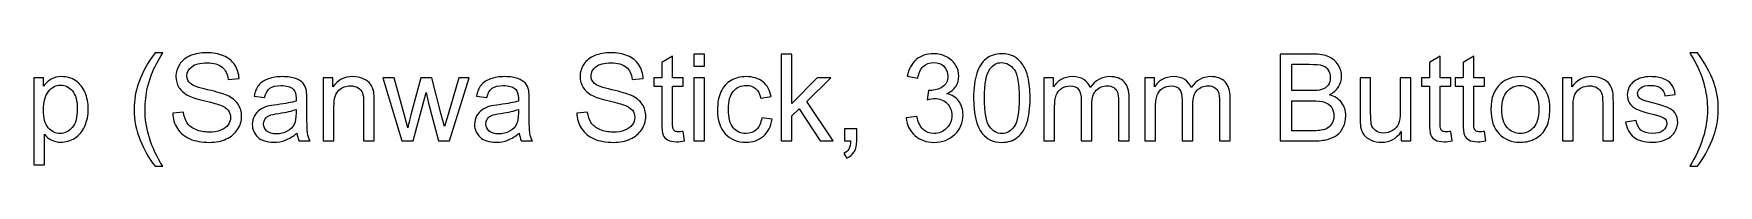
# Model space of a CAD drawing. Header units: millimetres. Extents: x 198 to 2216, y -963 to 151.
# Drawn here: x 627.6 to 980.7, y -705.3 to -681.5 of the extents above; entities that cross this region are included whole.
import ezdxf

# ---------------------------------------------------------------- set-up
doc = ezdxf.new("R2010")
doc.units = ezdxf.units.MM
doc.header["$MEASUREMENT"] = 0
doc.layers.add('Layer 1', color=7, linetype='Continuous')

msp = doc.modelspace()

# ---------------------------------------------------------------- linework, layer by layer
at = {"layer": 'Layer 1', "color": 250}
for points, knots in [([(653.0268, -705.2995), (651.7991, -703.7459), (650.7577, -701.9298), (649.9068, -699.847), (649.0559, -697.7642), (648.6326, -695.6052), (648.6326, -693.3742), (648.6326, -691.4057), (648.9501, -689.5219), (649.5851, -687.7227), (650.3302, -685.6314), (651.4774, -683.5486), (653.0268, -681.4743), (653.0268, -681.4743), (654.627, -681.4743), (654.627, -681.4743), (653.6279, -683.193), (652.9633, -684.4207), (652.6416, -685.1573), (652.1378, -686.2961), (651.7399, -687.4856), (651.452, -688.726), (651.0964, -690.2712), (650.9186, -691.8248), (650.9186, -693.3869), (650.9186, -697.362), (652.1547, -701.3329), (654.627, -705.2995), (654.627, -705.2995), (653.0268, -705.2995), (653.0268, -705.2995)], [0, 0, 0, 0, 0.1, 0.1, 0.1, 0.2, 0.2, 0.2, 0.3, 0.3, 0.3, 0.4, 0.4, 0.4, 0.5, 0.5, 0.5, 0.6, 0.6, 0.6, 0.7, 0.7, 0.7, 0.8, 0.8, 0.8, 0.9, 0.9, 0.9, 1, 1, 1, 1]), ([(656.7098, -694.1235), (656.7098, -694.1235), (658.9704, -693.9203), (658.9704, -693.9203), (659.0762, -694.8347), (659.326, -695.584), (659.7197, -696.1724), (660.1134, -696.7566), (660.723, -697.2308), (661.5485, -697.5948), (662.374, -697.9547), (663.3053, -698.1367), (664.3383, -698.1367), (665.2569, -698.1367), (666.0655, -698.0012), (666.7682, -697.7261), (667.4709, -697.4509), (667.9916, -697.0741), (668.3345, -696.5958), (668.6774, -696.1174), (668.851, -695.5967), (668.851, -695.0379), (668.851, -694.4706), (668.6859, -693.9753), (668.3557, -693.5478), (668.0255, -693.1244), (667.4794, -692.7688), (666.7174, -692.4767), (666.2306, -692.2905), (665.1511, -691.9941), (663.4789, -691.592), (661.8067, -691.1898), (660.6383, -690.813), (659.9695, -690.4574), (659.1016, -690.0002), (658.4582, -689.433), (658.0348, -688.7599), (657.6073, -688.0868), (657.3956, -687.329), (657.3956, -686.495), (657.3956, -685.5722), (657.6581, -684.7128), (658.1788, -683.9169), (658.6995, -683.1168), (659.4572, -682.5115), (660.4605, -682.0966), (661.4596, -681.6817), (662.573, -681.4743), (663.7964, -681.4743), (665.1426, -681.4743), (666.3322, -681.6902), (667.3609, -682.1262), (668.3896, -682.558), (669.1812, -683.1973), (669.7358, -684.0439), (670.2903, -684.8864), (670.5867, -685.8431), (670.629, -686.9099), (670.629, -686.9099), (668.3176, -687.0877), (668.3176, -687.0877), (668.1948, -685.9405), (667.7757, -685.0726), (667.0603, -684.4884), (666.3449, -683.9), (665.2865, -683.6079), (663.8895, -683.6079), (662.4333, -683.6079), (661.3707, -683.8746), (660.7061, -684.408), (660.0414, -684.9414), (659.707, -685.5849), (659.707, -686.3384), (659.707, -686.9903), (659.9441, -687.528), (660.414, -687.9513), (660.8796, -688.3704), (662.0861, -688.8064), (664.0419, -689.2467), (665.9977, -689.6912), (667.3397, -690.0764), (668.0678, -690.4066), (669.1219, -690.8935), (669.9051, -691.5073), (670.4089, -692.2566), (670.9126, -693.0017), (671.1624, -693.861), (671.1624, -694.8347), (671.1624, -695.8041), (670.8872, -696.7101), (670.3327, -697.5652), (669.7781, -698.4203), (668.9865, -699.085), (667.9493, -699.5591), (666.9121, -700.0332), (665.748, -700.2703), (664.4483, -700.2703), (662.8058, -700.2703), (661.43, -700.029), (660.3208, -699.5506), (659.2075, -699.0723), (658.3396, -698.3526), (657.7089, -697.3874), (657.0739, -696.4264), (656.7437, -695.3385), (656.7098, -694.1235)], [0, 0, 0, 0, 0.02857143, 0.02857143, 0.02857143, 0.05714286, 0.05714286, 0.05714286, 0.08571429, 0.08571429, 0.08571429, 0.11428571, 0.11428571, 0.11428571, 0.14285714, 0.14285714, 0.14285714, 0.17142857, 0.17142857, 0.17142857, 0.2, 0.2, 0.2, 0.22857143, 0.22857143, 0.22857143, 0.25714286, 0.25714286, 0.25714286, 0.28571429, 0.28571429, 0.28571429, 0.31428571, 0.31428571, 0.31428571, 0.34285714, 0.34285714, 0.34285714, 0.37142857, 0.37142857, 0.37142857, 0.4, 0.4, 0.4, 0.42857143, 0.42857143, 0.42857143, 0.45714286, 0.45714286, 0.45714286, 0.48571429, 0.48571429, 0.48571429, 0.51428571, 0.51428571, 0.51428571, 0.54285714, 0.54285714, 0.54285714, 0.57142857, 0.57142857, 0.57142857, 0.6, 0.6, 0.6, 0.62857143, 0.62857143, 0.62857143, 0.65714286, 0.65714286, 0.65714286, 0.68571429, 0.68571429, 0.68571429, 0.71428571, 0.71428571, 0.71428571, 0.74285714, 0.74285714, 0.74285714, 0.77142857, 0.77142857, 0.77142857, 0.8, 0.8, 0.8, 0.82857143, 0.82857143, 0.82857143, 0.85714286, 0.85714286, 0.85714286, 0.88571429, 0.88571429, 0.88571429, 0.91428571, 0.91428571, 0.91428571, 0.94285714, 0.94285714, 0.94285714, 0.97142857, 0.97142857, 0.97142857, 1, 1, 1, 1]), ([(741.4314, -694.1235), (741.4314, -694.1235), (743.692, -693.9203), (743.692, -693.9203), (743.7978, -694.8347), (744.0476, -695.584), (744.4413, -696.1724), (744.835, -696.7566), (745.4446, -697.2308), (746.2701, -697.5948), (747.0956, -697.9547), (748.0269, -698.1367), (749.0599, -698.1367), (749.9785, -698.1367), (750.7871, -698.0012), (751.4898, -697.7261), (752.1925, -697.4509), (752.7132, -697.0741), (753.0561, -696.5958), (753.399, -696.1174), (753.5726, -695.5967), (753.5726, -695.0379), (753.5726, -694.4706), (753.4075, -693.9753), (753.0773, -693.5478), (752.7471, -693.1244), (752.201, -692.7688), (751.439, -692.4767), (750.9522, -692.2905), (749.8727, -691.9941), (748.2005, -691.592), (746.5283, -691.1898), (745.3599, -690.813), (744.6911, -690.4574), (743.8232, -690.0002), (743.1798, -689.433), (742.7564, -688.7599), (742.3289, -688.0868), (742.1172, -687.329), (742.1172, -686.495), (742.1172, -685.5722), (742.3797, -684.7128), (742.9004, -683.9169), (743.4211, -683.1168), (744.1788, -682.5115), (745.1821, -682.0966), (746.1812, -681.6817), (747.2946, -681.4743), (748.518, -681.4743), (749.8642, -681.4743), (751.0538, -681.6902), (752.0825, -682.1262), (753.1112, -682.558), (753.9028, -683.1973), (754.4574, -684.0439), (755.0119, -684.8864), (755.3083, -685.8431), (755.3506, -686.9099), (755.3506, -686.9099), (753.0392, -687.0877), (753.0392, -687.0877), (752.9164, -685.9405), (752.4973, -685.0726), (751.7819, -684.4884), (751.0665, -683.9), (750.0081, -683.6079), (748.6111, -683.6079), (747.1549, -683.6079), (746.0923, -683.8746), (745.4277, -684.408), (744.763, -684.9414), (744.4286, -685.5849), (744.4286, -686.3384), (744.4286, -686.9903), (744.6657, -687.528), (745.1356, -687.9513), (745.6012, -688.3704), (746.8077, -688.8064), (748.7635, -689.2467), (750.7193, -689.6912), (752.0613, -690.0764), (752.7894, -690.4066), (753.8435, -690.8935), (754.6267, -691.5073), (755.1305, -692.2566), (755.6342, -693.0017), (755.884, -693.861), (755.884, -694.8347), (755.884, -695.8041), (755.6088, -696.7101), (755.0543, -697.5652), (754.4997, -698.4203), (753.7081, -699.085), (752.6709, -699.5591), (751.6337, -700.0332), (750.4696, -700.2703), (749.1699, -700.2703), (747.5274, -700.2703), (746.1516, -700.029), (745.0424, -699.5506), (743.9291, -699.0723), (743.0612, -698.3526), (742.4305, -697.3874), (741.7955, -696.4264), (741.4653, -695.3385), (741.4314, -694.1235)], [0, 0, 0, 0, 0.02857143, 0.02857143, 0.02857143, 0.05714286, 0.05714286, 0.05714286, 0.08571429, 0.08571429, 0.08571429, 0.11428571, 0.11428571, 0.11428571, 0.14285714, 0.14285714, 0.14285714, 0.17142857, 0.17142857, 0.17142857, 0.2, 0.2, 0.2, 0.22857143, 0.22857143, 0.22857143, 0.25714286, 0.25714286, 0.25714286, 0.28571429, 0.28571429, 0.28571429, 0.31428571, 0.31428571, 0.31428571, 0.34285714, 0.34285714, 0.34285714, 0.37142857, 0.37142857, 0.37142857, 0.4, 0.4, 0.4, 0.42857143, 0.42857143, 0.42857143, 0.45714286, 0.45714286, 0.45714286, 0.48571429, 0.48571429, 0.48571429, 0.51428571, 0.51428571, 0.51428571, 0.54285714, 0.54285714, 0.54285714, 0.57142857, 0.57142857, 0.57142857, 0.6, 0.6, 0.6, 0.62857143, 0.62857143, 0.62857143, 0.65714286, 0.65714286, 0.65714286, 0.68571429, 0.68571429, 0.68571429, 0.71428571, 0.71428571, 0.71428571, 0.74285714, 0.74285714, 0.74285714, 0.77142857, 0.77142857, 0.77142857, 0.8, 0.8, 0.8, 0.82857143, 0.82857143, 0.82857143, 0.85714286, 0.85714286, 0.85714286, 0.88571429, 0.88571429, 0.88571429, 0.91428571, 0.91428571, 0.91428571, 0.94285714, 0.94285714, 0.94285714, 0.97142857, 0.97142857, 0.97142857, 1, 1, 1, 1]), ([(976.3306, -705.2995), (976.3306, -705.2995), (974.7304, -705.2995), (974.7304, -705.2995), (977.2027, -701.3329), (978.4388, -697.362), (978.4388, -693.3869), (978.4388, -691.8333), (978.261, -690.2923), (977.9054, -688.7641), (977.626, -687.5237), (977.2323, -686.3342), (976.7285, -685.1912), (976.4068, -684.4503), (975.7379, -683.21), (974.7304, -681.4743), (974.7304, -681.4743), (976.3306, -681.4743), (976.3306, -681.4743), (977.88, -683.5486), (979.0272, -685.6314), (979.7723, -687.7227), (980.4073, -689.5219), (980.7248, -691.4057), (980.7248, -693.3742), (980.7248, -695.6052), (980.2972, -697.7642), (979.4421, -699.847), (978.5912, -701.9298), (977.554, -703.7459), (976.3306, -705.2995)], [0, 0, 0, 0, 0.1, 0.1, 0.1, 0.2, 0.2, 0.2, 0.3, 0.3, 0.3, 0.4, 0.4, 0.4, 0.5, 0.5, 0.5, 0.6, 0.6, 0.6, 0.7, 0.7, 0.7, 0.8, 0.8, 0.8, 0.9, 0.9, 0.9, 1, 1, 1, 1]), ([(763.7326, -697.9716), (763.7326, -697.9716), (764.0374, -699.9443), (764.0374, -699.9443), (763.4109, -700.0756), (762.8478, -700.1433), (762.3568, -700.1433), (761.5482, -700.1433), (760.9217, -700.0163), (760.4729, -699.7581), (760.0284, -699.4998), (759.7152, -699.1654), (759.5331, -698.7463), (759.3511, -698.3272), (759.2622, -697.4467), (759.2622, -696.1047), (759.2622, -696.1047), (759.2622, -688.5101), (759.2622, -688.5101), (759.2622, -688.5101), (757.6112, -688.5101), (757.6112, -688.5101), (757.6112, -688.5101), (757.6112, -686.7829), (757.6112, -686.7829), (757.6112, -686.7829), (759.2622, -686.7829), (759.2622, -686.7829), (759.2622, -686.7829), (759.2622, -683.5232), (759.2622, -683.5232), (759.2622, -683.5232), (761.4974, -682.1813), (761.4974, -682.1813), (761.4974, -682.1813), (761.4974, -686.7829), (761.4974, -686.7829), (761.4974, -686.7829), (763.7326, -686.7829), (763.7326, -686.7829), (763.7326, -686.7829), (763.7326, -688.5101), (763.7326, -688.5101), (763.7326, -688.5101), (761.4974, -688.5101), (761.4974, -688.5101), (761.4974, -688.5101), (761.4974, -696.2317), (761.4974, -696.2317), (761.4974, -696.8709), (761.5355, -697.2816), (761.6159, -697.4636), (761.6921, -697.6456), (761.8191, -697.7896), (761.9969, -697.8996), (762.1747, -698.0055), (762.4287, -698.0605), (762.7589, -698.0605), (763.0045, -698.0605), (763.3304, -698.0309), (763.7326, -697.9716)], [0, 0, 0, 0, 0.05, 0.05, 0.05, 0.1, 0.1, 0.1, 0.15, 0.15, 0.15, 0.2, 0.2, 0.2, 0.25, 0.25, 0.25, 0.3, 0.3, 0.3, 0.35, 0.35, 0.35, 0.4, 0.4, 0.4, 0.45, 0.45, 0.45, 0.5, 0.5, 0.5, 0.55, 0.55, 0.55, 0.6, 0.6, 0.6, 0.65, 0.65, 0.65, 0.7, 0.7, 0.7, 0.75, 0.75, 0.75, 0.8, 0.8, 0.8, 0.85, 0.85, 0.85, 0.9, 0.9, 0.9, 0.95, 0.95, 0.95, 1, 1, 1, 1]), ([(765.9382, -684.3191), (765.9382, -684.3191), (765.9382, -681.7791), (765.9382, -681.7791), (765.9382, -681.7791), (768.1734, -681.7791), (768.1734, -681.7791), (768.1734, -681.7791), (768.1734, -684.3191), (768.1734, -684.3191), (768.1734, -684.3191), (765.9382, -684.3191), (765.9382, -684.3191)], [0, 0, 0, 0, 0.25, 0.25, 0.25, 0.5, 0.5, 0.5, 0.75, 0.75, 0.75, 1, 1, 1, 1]), ([(784.2897, -699.9655), (784.2897, -699.9655), (784.2897, -681.7791), (784.2897, -681.7791), (784.2897, -681.7791), (786.5249, -681.7791), (786.5249, -681.7791), (786.5249, -681.7791), (786.5249, -692.1381), (786.5249, -692.1381), (786.5249, -692.1381), (791.8081, -686.7829), (791.8081, -686.7829), (791.8081, -686.7829), (794.6952, -686.7829), (794.6952, -686.7829), (794.6952, -686.7829), (789.666, -691.6809), (789.666, -691.6809), (789.666, -691.6809), (795.2032, -699.9655), (795.2032, -699.9655), (795.2032, -699.9655), (792.4515, -699.9655), (792.4515, -699.9655), (792.4515, -699.9655), (788.0743, -693.2303), (788.0743, -693.2303), (788.0743, -693.2303), (786.5249, -694.7373), (786.5249, -694.7373), (786.5249, -694.7373), (786.5249, -699.9655), (786.5249, -699.9655), (786.5249, -699.9655), (784.2897, -699.9655), (784.2897, -699.9655)], [0, 0, 0, 0, 0.08333333, 0.08333333, 0.08333333, 0.16666667, 0.16666667, 0.16666667, 0.25, 0.25, 0.25, 0.33333333, 0.33333333, 0.33333333, 0.41666667, 0.41666667, 0.41666667, 0.5, 0.5, 0.5, 0.58333333, 0.58333333, 0.58333333, 0.66666667, 0.66666667, 0.66666667, 0.75, 0.75, 0.75, 0.83333333, 0.83333333, 0.83333333, 0.91666667, 0.91666667, 0.91666667, 1, 1, 1, 1]), ([(810.4856, -695.1395), (810.4856, -695.1395), (812.7208, -694.8347), (812.7208, -694.8347), (812.979, -696.1047), (813.4108, -697.0191), (814.0247, -697.5779), (814.6385, -698.1367), (815.392, -698.4161), (816.2853, -698.4161), (817.3436, -698.4161), (818.2368, -698.052), (818.9565, -697.3239), (819.6762, -696.5958), (820.036, -695.6941), (820.036, -694.6188), (820.036, -693.5943), (819.7016, -692.7477), (819.0285, -692.0788), (818.3596, -691.4142), (817.5087, -691.0797), (816.4715, -691.0797), (816.0482, -691.0797), (815.5233, -691.1644), (814.8925, -691.3295), (814.8925, -691.3295), (815.1423, -689.3737), (815.1423, -689.3737), (815.2904, -689.3906), (815.4132, -689.3991), (815.5021, -689.3991), (816.4588, -689.3991), (817.314, -689.1493), (818.0802, -688.654), (818.8422, -688.1587), (819.2232, -687.3967), (819.2232, -686.368), (819.2232, -685.551), (818.9438, -684.8737), (818.3892, -684.336), (817.8347, -683.7984), (817.1192, -683.5317), (816.2429, -683.5317), (815.3709, -683.5317), (814.647, -683.8069), (814.067, -684.3572), (813.487, -684.9075), (813.1145, -685.733), (812.9494, -686.8337), (812.9494, -686.8337), (810.7142, -686.4273), (810.7142, -686.4273), (810.9894, -684.9287), (811.6074, -683.7645), (812.5769, -682.939), (813.5421, -682.1135), (814.7486, -681.7029), (816.1879, -681.7029), (817.1785, -681.7029), (818.0929, -681.9146), (818.9269, -682.3421), (819.7651, -682.7655), (820.4043, -683.3454), (820.8446, -684.0778), (821.2891, -684.8144), (821.5092, -685.5933), (821.5092, -686.4188), (821.5092, -687.202), (821.2975, -687.9132), (820.8784, -688.5567), (820.4551, -689.2001), (819.8286, -689.7124), (819.0031, -690.0934), (820.0783, -690.3389), (820.9123, -690.8554), (821.5092, -691.6385), (822.1019, -692.4175), (822.3982, -693.3996), (822.3982, -694.5722), (822.3982, -696.1597), (821.8182, -697.5102), (820.6625, -698.6151), (819.5026, -699.72), (818.0379, -700.2703), (816.2683, -700.2703), (814.6724, -700.2703), (813.3473, -699.7919), (812.2932, -698.8394), (811.2349, -697.8869), (810.6338, -696.655), (810.4856, -695.1395)], [0, 0, 0, 0, 0.03333333, 0.03333333, 0.03333333, 0.06666667, 0.06666667, 0.06666667, 0.1, 0.1, 0.1, 0.13333333, 0.13333333, 0.13333333, 0.16666667, 0.16666667, 0.16666667, 0.2, 0.2, 0.2, 0.23333333, 0.23333333, 0.23333333, 0.26666667, 0.26666667, 0.26666667, 0.3, 0.3, 0.3, 0.33333333, 0.33333333, 0.33333333, 0.36666667, 0.36666667, 0.36666667, 0.4, 0.4, 0.4, 0.43333333, 0.43333333, 0.43333333, 0.46666667, 0.46666667, 0.46666667, 0.5, 0.5, 0.5, 0.53333333, 0.53333333, 0.53333333, 0.56666667, 0.56666667, 0.56666667, 0.6, 0.6, 0.6, 0.63333333, 0.63333333, 0.63333333, 0.66666667, 0.66666667, 0.66666667, 0.7, 0.7, 0.7, 0.73333333, 0.73333333, 0.73333333, 0.76666667, 0.76666667, 0.76666667, 0.8, 0.8, 0.8, 0.83333333, 0.83333333, 0.83333333, 0.86666667, 0.86666667, 0.86666667, 0.9, 0.9, 0.9, 0.93333333, 0.93333333, 0.93333333, 0.96666667, 0.96666667, 0.96666667, 1, 1, 1, 1]), ([(824.6122, -690.9908), (824.6122, -688.8445), (824.8323, -687.1089), (825.2726, -685.7965), (825.7171, -684.48), (826.3733, -683.4682), (827.2453, -682.7612), (828.1132, -682.0543), (829.2096, -681.7029), (830.5304, -681.7029), (831.5041, -681.7029), (832.3592, -681.8976), (833.1, -682.2913), (833.8366, -682.685), (834.4462, -683.2523), (834.9204, -683.9931), (835.3945, -684.7297), (835.767, -685.6314), (836.038, -686.694), (836.3131, -687.7566), (836.4486, -689.1917), (836.4486, -690.9908), (836.4486, -693.1244), (836.2285, -694.8516), (835.7924, -696.164), (835.3564, -697.4805), (834.7002, -698.4923), (833.8282, -699.2035), (832.9603, -699.9147), (831.8597, -700.2703), (830.5304, -700.2703), (828.782, -700.2703), (827.4062, -699.648), (826.4071, -698.3992), (825.2091, -696.8752), (824.6122, -694.4071), (824.6122, -690.9908)], [0, 0, 0, 0, 0.08333333, 0.08333333, 0.08333333, 0.16666667, 0.16666667, 0.16666667, 0.25, 0.25, 0.25, 0.33333333, 0.33333333, 0.33333333, 0.41666667, 0.41666667, 0.41666667, 0.5, 0.5, 0.5, 0.58333333, 0.58333333, 0.58333333, 0.66666667, 0.66666667, 0.66666667, 0.75, 0.75, 0.75, 0.83333333, 0.83333333, 0.83333333, 0.91666667, 0.91666667, 0.91666667, 1, 1, 1, 1]), ([(826.8982, -690.9993), (826.8982, -693.9923), (827.2453, -695.9819), (827.9438, -696.9641), (828.6423, -697.9504), (829.5059, -698.4415), (830.5304, -698.4415), (831.5549, -698.4415), (832.4185, -697.9462), (833.117, -696.9598), (833.8155, -695.9692), (834.1626, -693.9838), (834.1626, -690.9993), (834.1626, -688.0063), (833.8155, -686.0167), (833.117, -685.0345), (832.4227, -684.0482), (831.5506, -683.5571), (830.505, -683.5571), (829.4805, -683.5571), (828.6593, -683.9931), (828.0454, -684.861), (827.2792, -685.9659), (826.8982, -688.0148), (826.8982, -690.9993)], [0, 0, 0, 0, 0.125, 0.125, 0.125, 0.25, 0.25, 0.25, 0.375, 0.375, 0.375, 0.5, 0.5, 0.5, 0.625, 0.625, 0.625, 0.75, 0.75, 0.75, 0.875, 0.875, 0.875, 1, 1, 1, 1]), ([(888.8996, -699.9655), (888.8996, -699.9655), (888.8996, -681.7791), (888.8996, -681.7791), (888.8996, -681.7791), (895.7237, -681.7791), (895.7237, -681.7791), (897.1123, -681.7791), (898.2256, -681.9611), (899.0681, -682.3294), (899.9063, -682.6977), (900.5624, -683.265), (901.0366, -684.0312), (901.5149, -684.7932), (901.752, -685.5933), (901.752, -686.4315), (901.752, -687.2062), (901.5403, -687.9386), (901.1212, -688.6244), (900.7021, -689.3102), (900.0671, -689.8648), (899.2162, -690.2881), (900.3169, -690.6098), (901.1636, -691.1602), (901.752, -691.9391), (902.3447, -692.7138), (902.641, -693.6324), (902.641, -694.6908), (902.641, -695.5459), (902.459, -696.3375), (902.0991, -697.0699), (901.7393, -697.8023), (901.2948, -698.3653), (900.7656, -698.7632), (900.2365, -699.1569), (899.5718, -699.4575), (898.776, -699.6607), (897.9759, -699.8639), (896.998, -699.9655), (895.838, -699.9655), (895.838, -699.9655), (888.8996, -699.9655), (888.8996, -699.9655)], [0, 0, 0, 0, 0.07142857, 0.07142857, 0.07142857, 0.14285714, 0.14285714, 0.14285714, 0.21428571, 0.21428571, 0.21428571, 0.28571429, 0.28571429, 0.28571429, 0.35714286, 0.35714286, 0.35714286, 0.42857143, 0.42857143, 0.42857143, 0.5, 0.5, 0.5, 0.57142857, 0.57142857, 0.57142857, 0.64285714, 0.64285714, 0.64285714, 0.71428571, 0.71428571, 0.71428571, 0.78571429, 0.78571429, 0.78571429, 0.85714286, 0.85714286, 0.85714286, 0.92857143, 0.92857143, 0.92857143, 1, 1, 1, 1]), ([(891.3126, -689.4245), (891.3126, -689.4245), (895.2454, -689.4245), (895.2454, -689.4245), (896.3122, -689.4245), (897.0784, -689.3525), (897.5398, -689.2128), (898.1537, -689.0308), (898.6151, -688.726), (898.9241, -688.3027), (899.2332, -687.8793), (899.3898, -687.3502), (899.3898, -686.7109), (899.3898, -686.1056), (899.2459, -685.5722), (898.9538, -685.115), (898.6659, -684.6535), (898.251, -684.336), (897.7134, -684.1667), (897.1758, -683.9974), (896.2529, -683.9127), (894.949, -683.9127), (894.949, -683.9127), (891.3126, -683.9127), (891.3126, -683.9127), (891.3126, -683.9127), (891.3126, -689.4245), (891.3126, -689.4245)], [0, 0, 0, 0, 0.11111111, 0.11111111, 0.11111111, 0.22222222, 0.22222222, 0.22222222, 0.33333333, 0.33333333, 0.33333333, 0.44444444, 0.44444444, 0.44444444, 0.55555556, 0.55555556, 0.55555556, 0.66666667, 0.66666667, 0.66666667, 0.77777778, 0.77777778, 0.77777778, 0.88888889, 0.88888889, 0.88888889, 1, 1, 1, 1]), ([(924.6416, -697.9716), (924.6416, -697.9716), (924.9464, -699.9443), (924.9464, -699.9443), (924.3199, -700.0756), (923.7568, -700.1433), (923.2658, -700.1433), (922.4572, -700.1433), (921.8307, -700.0163), (921.3819, -699.7581), (920.9374, -699.4998), (920.6242, -699.1654), (920.4421, -698.7463), (920.2601, -698.3272), (920.1712, -697.4467), (920.1712, -696.1047), (920.1712, -696.1047), (920.1712, -688.5101), (920.1712, -688.5101), (920.1712, -688.5101), (918.5202, -688.5101), (918.5202, -688.5101), (918.5202, -688.5101), (918.5202, -686.7829), (918.5202, -686.7829), (918.5202, -686.7829), (920.1712, -686.7829), (920.1712, -686.7829), (920.1712, -686.7829), (920.1712, -683.5232), (920.1712, -683.5232), (920.1712, -683.5232), (922.4064, -682.1813), (922.4064, -682.1813), (922.4064, -682.1813), (922.4064, -686.7829), (922.4064, -686.7829), (922.4064, -686.7829), (924.6416, -686.7829), (924.6416, -686.7829), (924.6416, -686.7829), (924.6416, -688.5101), (924.6416, -688.5101), (924.6416, -688.5101), (922.4064, -688.5101), (922.4064, -688.5101), (922.4064, -688.5101), (922.4064, -696.2317), (922.4064, -696.2317), (922.4064, -696.8709), (922.4445, -697.2816), (922.5249, -697.4636), (922.6011, -697.6456), (922.7281, -697.7896), (922.9059, -697.8996), (923.0837, -698.0055), (923.3377, -698.0605), (923.6679, -698.0605), (923.9135, -698.0605), (924.2394, -698.0309), (924.6416, -697.9716)], [0, 0, 0, 0, 0.05, 0.05, 0.05, 0.1, 0.1, 0.1, 0.15, 0.15, 0.15, 0.2, 0.2, 0.2, 0.25, 0.25, 0.25, 0.3, 0.3, 0.3, 0.35, 0.35, 0.35, 0.4, 0.4, 0.4, 0.45, 0.45, 0.45, 0.5, 0.5, 0.5, 0.55, 0.55, 0.55, 0.6, 0.6, 0.6, 0.65, 0.65, 0.65, 0.7, 0.7, 0.7, 0.75, 0.75, 0.75, 0.8, 0.8, 0.8, 0.85, 0.85, 0.85, 0.9, 0.9, 0.9, 0.95, 0.95, 0.95, 1, 1, 1, 1]), ([(931.6986, -697.9716), (931.6986, -697.9716), (932.0034, -699.9443), (932.0034, -699.9443), (931.3769, -700.0756), (930.8138, -700.1433), (930.3228, -700.1433), (929.5142, -700.1433), (928.8877, -700.0163), (928.4389, -699.7581), (927.9944, -699.4998), (927.6812, -699.1654), (927.4991, -698.7463), (927.3171, -698.3272), (927.2282, -697.4467), (927.2282, -696.1047), (927.2282, -696.1047), (927.2282, -688.5101), (927.2282, -688.5101), (927.2282, -688.5101), (925.5772, -688.5101), (925.5772, -688.5101), (925.5772, -688.5101), (925.5772, -686.7829), (925.5772, -686.7829), (925.5772, -686.7829), (927.2282, -686.7829), (927.2282, -686.7829), (927.2282, -686.7829), (927.2282, -683.5232), (927.2282, -683.5232), (927.2282, -683.5232), (929.4634, -682.1813), (929.4634, -682.1813), (929.4634, -682.1813), (929.4634, -686.7829), (929.4634, -686.7829), (929.4634, -686.7829), (931.6986, -686.7829), (931.6986, -686.7829), (931.6986, -686.7829), (931.6986, -688.5101), (931.6986, -688.5101), (931.6986, -688.5101), (929.4634, -688.5101), (929.4634, -688.5101), (929.4634, -688.5101), (929.4634, -696.2317), (929.4634, -696.2317), (929.4634, -696.8709), (929.5015, -697.2816), (929.5819, -697.4636), (929.6581, -697.6456), (929.7851, -697.7896), (929.9629, -697.8996), (930.1407, -698.0055), (930.3947, -698.0605), (930.7249, -698.0605), (930.9705, -698.0605), (931.2964, -698.0309), (931.6986, -697.9716)], [0, 0, 0, 0, 0.05, 0.05, 0.05, 0.1, 0.1, 0.1, 0.15, 0.15, 0.15, 0.2, 0.2, 0.2, 0.25, 0.25, 0.25, 0.3, 0.3, 0.3, 0.35, 0.35, 0.35, 0.4, 0.4, 0.4, 0.45, 0.45, 0.45, 0.5, 0.5, 0.5, 0.55, 0.55, 0.55, 0.6, 0.6, 0.6, 0.65, 0.65, 0.65, 0.7, 0.7, 0.7, 0.75, 0.75, 0.75, 0.8, 0.8, 0.8, 0.85, 0.85, 0.85, 0.9, 0.9, 0.9, 0.95, 0.95, 0.95, 1, 1, 1, 1]), ([(627.576, -705.0201), (627.576, -705.0201), (627.576, -686.7829), (627.576, -686.7829), (627.576, -686.7829), (629.608, -686.7829), (629.608, -686.7829), (629.608, -686.7829), (629.608, -688.5143), (629.608, -688.5143), (630.0864, -687.8455), (630.6282, -687.3417), (631.2336, -687.0073), (631.8347, -686.6728), (632.5671, -686.5035), (633.4265, -686.5035), (634.5525, -686.5035), (635.5431, -686.7914), (636.4025, -687.3713), (637.2619, -687.9471), (637.9096, -688.7641), (638.3498, -689.814), (638.7859, -690.8681), (639.006, -692.0195), (639.006, -693.2768), (639.006, -694.6188), (638.7647, -695.8295), (638.2821, -696.909), (637.7995, -697.9843), (637.0968, -698.8098), (636.1739, -699.3855), (635.2553, -699.957), (634.2858, -700.2449), (633.2698, -700.2449), (632.5248, -700.2449), (631.8559, -700.0883), (631.2675, -699.775), (630.6748, -699.4617), (630.1922, -699.068), (629.8112, -698.5897), (629.8112, -698.5897), (629.8112, -705.0201), (629.8112, -705.0201), (629.8112, -705.0201), (627.576, -705.0201), (627.576, -705.0201)], [0, 0, 0, 0, 0.06666667, 0.06666667, 0.06666667, 0.13333333, 0.13333333, 0.13333333, 0.2, 0.2, 0.2, 0.26666667, 0.26666667, 0.26666667, 0.33333333, 0.33333333, 0.33333333, 0.4, 0.4, 0.4, 0.46666667, 0.46666667, 0.46666667, 0.53333333, 0.53333333, 0.53333333, 0.6, 0.6, 0.6, 0.66666667, 0.66666667, 0.66666667, 0.73333333, 0.73333333, 0.73333333, 0.8, 0.8, 0.8, 0.86666667, 0.86666667, 0.86666667, 0.93333333, 0.93333333, 0.93333333, 1, 1, 1, 1]), ([(629.608, -693.4546), (629.608, -695.1437), (629.9509, -696.3926), (630.6325, -697.2011), (631.3183, -698.0097), (632.148, -698.4161), (633.1217, -698.4161), (634.1123, -698.4161), (634.9589, -697.997), (635.6617, -697.1588), (636.3686, -696.3206), (636.72, -695.0252), (636.72, -693.2684), (636.72, -691.592), (636.3771, -690.3389), (635.6871, -689.5049), (634.997, -688.671), (634.1758, -688.2561), (633.219, -688.2561), (632.2708, -688.2561), (631.4326, -688.7006), (630.7044, -689.5854), (629.9721, -690.4744), (629.608, -691.7613), (629.608, -693.4546)], [0, 0, 0, 0, 0.125, 0.125, 0.125, 0.25, 0.25, 0.25, 0.375, 0.375, 0.375, 0.5, 0.5, 0.5, 0.625, 0.625, 0.625, 0.75, 0.75, 0.75, 0.875, 0.875, 0.875, 1, 1, 1, 1]), ([(682.7702, -698.3145), (681.9405, -699.0215), (681.1404, -699.5168), (680.3741, -699.8089), (679.6079, -700.101), (678.7866, -700.2449), (677.9061, -700.2449), (676.4583, -700.2449), (675.3449, -699.8935), (674.566, -699.1866), (673.7871, -698.4838), (673.3976, -697.5821), (673.3976, -696.4857), (673.3976, -695.8422), (673.5458, -695.2538), (673.8379, -694.7204), (674.1342, -694.187), (674.5194, -693.7637), (674.9936, -693.4419), (675.4719, -693.1202), (676.0053, -692.8747), (676.6022, -692.7096), (677.0425, -692.5953), (677.7071, -692.4852), (678.5919, -692.3751), (680.3953, -692.1635), (681.7288, -691.9052), (682.5797, -691.6089), (682.5882, -691.3041), (682.5924, -691.1094), (682.5924, -691.0289), (682.5924, -690.123), (682.3807, -689.4838), (681.9574, -689.1112), (681.3859, -688.6075), (680.535, -688.3577), (679.4089, -688.3577), (678.3548, -688.3577), (677.5759, -688.544), (677.0764, -688.9123), (676.5726, -689.2806), (676.2043, -689.9325), (675.963, -690.8723), (675.963, -690.8723), (673.7786, -690.5675), (673.7786, -690.5675), (673.9776, -689.6319), (674.3035, -688.8742), (674.7607, -688.2984), (675.2179, -687.7227), (675.8783, -687.2824), (676.7419, -686.9692), (677.6013, -686.6601), (678.6046, -686.5035), (679.7391, -686.5035), (680.8652, -686.5035), (681.7838, -686.6347), (682.4908, -686.9014), (683.1935, -687.1681), (683.7142, -687.4983), (684.0444, -687.9005), (684.3746, -688.3027), (684.6075, -688.8107), (684.7429, -689.4245), (684.8149, -689.8055), (684.853, -690.4913), (684.853, -691.4777), (684.853, -691.4777), (684.853, -694.441), (684.853, -694.441), (684.853, -696.5111), (684.8996, -697.8192), (684.9927, -698.3738), (685.0816, -698.9283), (685.2679, -699.4575), (685.5388, -699.9655), (685.5388, -699.9655), (683.202, -699.9655), (683.202, -699.9655), (682.9776, -699.4956), (682.8337, -698.9453), (682.7702, -698.3145)], [0, 0, 0, 0, 0.03703704, 0.03703704, 0.03703704, 0.07407407, 0.07407407, 0.07407407, 0.11111111, 0.11111111, 0.11111111, 0.14814815, 0.14814815, 0.14814815, 0.18518519, 0.18518519, 0.18518519, 0.22222222, 0.22222222, 0.22222222, 0.25925926, 0.25925926, 0.25925926, 0.2962963, 0.2962963, 0.2962963, 0.33333333, 0.33333333, 0.33333333, 0.37037037, 0.37037037, 0.37037037, 0.40740741, 0.40740741, 0.40740741, 0.44444444, 0.44444444, 0.44444444, 0.48148148, 0.48148148, 0.48148148, 0.51851852, 0.51851852, 0.51851852, 0.55555556, 0.55555556, 0.55555556, 0.59259259, 0.59259259, 0.59259259, 0.62962963, 0.62962963, 0.62962963, 0.66666667, 0.66666667, 0.66666667, 0.7037037, 0.7037037, 0.7037037, 0.74074074, 0.74074074, 0.74074074, 0.77777778, 0.77777778, 0.77777778, 0.81481481, 0.81481481, 0.81481481, 0.85185185, 0.85185185, 0.85185185, 0.88888889, 0.88888889, 0.88888889, 0.92592593, 0.92592593, 0.92592593, 0.96296296, 0.96296296, 0.96296296, 1, 1, 1, 1]), ([(688.2862, -699.9655), (688.2862, -699.9655), (688.2862, -686.7829), (688.2862, -686.7829), (688.2862, -686.7829), (690.2928, -686.7829), (690.2928, -686.7829), (690.2928, -686.7829), (690.2928, -688.654), (690.2928, -688.654), (691.258, -687.2189), (692.655, -686.5035), (694.4796, -686.5035), (695.2754, -686.5035), (696.0036, -686.6474), (696.6682, -686.9311), (697.3328, -687.2147), (697.8324, -687.5915), (698.1626, -688.0529), (698.4928, -688.5143), (698.7256, -689.0647), (698.8568, -689.6997), (698.9373, -690.1145), (698.9796, -690.8384), (698.9796, -691.8714), (698.9796, -691.8714), (698.9796, -699.9655), (698.9796, -699.9655), (698.9796, -699.9655), (696.7444, -699.9655), (696.7444, -699.9655), (696.7444, -699.9655), (696.7444, -691.956), (696.7444, -691.956), (696.7444, -691.0459), (696.6597, -690.3643), (696.4862, -689.9156), (696.3126, -689.4668), (696.0036, -689.107), (695.5633, -688.8361), (695.123, -688.5694), (694.6023, -688.4339), (694.0097, -688.4339), (693.0614, -688.4339), (692.2444, -688.7345), (691.5543, -689.3398), (690.8643, -689.941), (690.5214, -691.0882), (690.5214, -692.7731), (690.5214, -692.7731), (690.5214, -699.9655), (690.5214, -699.9655), (690.5214, -699.9655), (688.2862, -699.9655), (688.2862, -699.9655)], [0, 0, 0, 0, 0.05555556, 0.05555556, 0.05555556, 0.11111111, 0.11111111, 0.11111111, 0.16666667, 0.16666667, 0.16666667, 0.22222222, 0.22222222, 0.22222222, 0.27777778, 0.27777778, 0.27777778, 0.33333333, 0.33333333, 0.33333333, 0.38888889, 0.38888889, 0.38888889, 0.44444444, 0.44444444, 0.44444444, 0.5, 0.5, 0.5, 0.55555556, 0.55555556, 0.55555556, 0.61111111, 0.61111111, 0.61111111, 0.66666667, 0.66666667, 0.66666667, 0.72222222, 0.72222222, 0.72222222, 0.77777778, 0.77777778, 0.77777778, 0.83333333, 0.83333333, 0.83333333, 0.88888889, 0.88888889, 0.88888889, 0.94444444, 0.94444444, 0.94444444, 1, 1, 1, 1]), ([(704.7835, -699.9655), (704.7835, -699.9655), (700.7999, -686.7829), (700.7999, -686.7829), (700.7999, -686.7829), (703.1367, -686.7829), (703.1367, -686.7829), (703.1367, -686.7829), (705.2407, -694.3902), (705.2407, -694.3902), (705.2407, -694.3902), (705.9857, -697.2223), (705.9857, -697.2223), (706.0154, -697.0826), (706.244, -696.1767), (706.6673, -694.5045), (706.6673, -694.5045), (708.7543, -686.7829), (708.7543, -686.7829), (708.7543, -686.7829), (711.0446, -686.7829), (711.0446, -686.7829), (711.0446, -686.7829), (713.03, -694.4368), (713.03, -694.4368), (713.03, -694.4368), (713.6777, -696.9471), (713.6777, -696.9471), (713.6777, -696.9471), (714.4355, -694.4029), (714.4355, -694.4029), (714.4355, -694.4029), (716.713, -686.7829), (716.713, -686.7829), (716.713, -686.7829), (718.8847, -686.7829), (718.8847, -686.7829), (718.8847, -686.7829), (714.7487, -699.9655), (714.7487, -699.9655), (714.7487, -699.9655), (712.4373, -699.9655), (712.4373, -699.9655), (712.4373, -699.9655), (710.3461, -692.0788), (710.3461, -692.0788), (710.3461, -692.0788), (709.8169, -689.8224), (709.8169, -689.8224), (709.8169, -689.8224), (707.1499, -699.9655), (707.1499, -699.9655), (707.1499, -699.9655), (704.7835, -699.9655), (704.7835, -699.9655)], [0, 0, 0, 0, 0.05555556, 0.05555556, 0.05555556, 0.11111111, 0.11111111, 0.11111111, 0.16666667, 0.16666667, 0.16666667, 0.22222222, 0.22222222, 0.22222222, 0.27777778, 0.27777778, 0.27777778, 0.33333333, 0.33333333, 0.33333333, 0.38888889, 0.38888889, 0.38888889, 0.44444444, 0.44444444, 0.44444444, 0.5, 0.5, 0.5, 0.55555556, 0.55555556, 0.55555556, 0.61111111, 0.61111111, 0.61111111, 0.66666667, 0.66666667, 0.66666667, 0.72222222, 0.72222222, 0.72222222, 0.77777778, 0.77777778, 0.77777778, 0.83333333, 0.83333333, 0.83333333, 0.88888889, 0.88888889, 0.88888889, 0.94444444, 0.94444444, 0.94444444, 1, 1, 1, 1]), ([(729.3664, -698.3145), (728.5367, -699.0215), (727.7366, -699.5168), (726.9703, -699.8089), (726.2041, -700.101), (725.3828, -700.2449), (724.5023, -700.2449), (723.0545, -700.2449), (721.9411, -699.8935), (721.1622, -699.1866), (720.3833, -698.4838), (719.9938, -697.5821), (719.9938, -696.4857), (719.9938, -695.8422), (720.142, -695.2538), (720.4341, -694.7204), (720.7304, -694.187), (721.1156, -693.7637), (721.5898, -693.4419), (722.0681, -693.1202), (722.6015, -692.8747), (723.1984, -692.7096), (723.6387, -692.5953), (724.3033, -692.4852), (725.1881, -692.3751), (726.9915, -692.1635), (728.325, -691.9052), (729.1759, -691.6089), (729.1844, -691.3041), (729.1886, -691.1094), (729.1886, -691.0289), (729.1886, -690.123), (728.9769, -689.4838), (728.5536, -689.1112), (727.9821, -688.6075), (727.1312, -688.3577), (726.0051, -688.3577), (724.951, -688.3577), (724.1721, -688.544), (723.6726, -688.9123), (723.1688, -689.2806), (722.8005, -689.9325), (722.5592, -690.8723), (722.5592, -690.8723), (720.3748, -690.5675), (720.3748, -690.5675), (720.5738, -689.6319), (720.8997, -688.8742), (721.3569, -688.2984), (721.8141, -687.7227), (722.4745, -687.2824), (723.3381, -686.9692), (724.1975, -686.6601), (725.2008, -686.5035), (726.3353, -686.5035), (727.4614, -686.5035), (728.38, -686.6347), (729.087, -686.9014), (729.7897, -687.1681), (730.3104, -687.4983), (730.6406, -687.9005), (730.9708, -688.3027), (731.2037, -688.8107), (731.3391, -689.4245), (731.4111, -689.8055), (731.4492, -690.4913), (731.4492, -691.4777), (731.4492, -691.4777), (731.4492, -694.441), (731.4492, -694.441), (731.4492, -696.5111), (731.4958, -697.8192), (731.5889, -698.3738), (731.6778, -698.9283), (731.8641, -699.4575), (732.135, -699.9655), (732.135, -699.9655), (729.7982, -699.9655), (729.7982, -699.9655), (729.5738, -699.4956), (729.4299, -698.9453), (729.3664, -698.3145)], [0, 0, 0, 0, 0.03703704, 0.03703704, 0.03703704, 0.07407407, 0.07407407, 0.07407407, 0.11111111, 0.11111111, 0.11111111, 0.14814815, 0.14814815, 0.14814815, 0.18518519, 0.18518519, 0.18518519, 0.22222222, 0.22222222, 0.22222222, 0.25925926, 0.25925926, 0.25925926, 0.2962963, 0.2962963, 0.2962963, 0.33333333, 0.33333333, 0.33333333, 0.37037037, 0.37037037, 0.37037037, 0.40740741, 0.40740741, 0.40740741, 0.44444444, 0.44444444, 0.44444444, 0.48148148, 0.48148148, 0.48148148, 0.51851852, 0.51851852, 0.51851852, 0.55555556, 0.55555556, 0.55555556, 0.59259259, 0.59259259, 0.59259259, 0.62962963, 0.62962963, 0.62962963, 0.66666667, 0.66666667, 0.66666667, 0.7037037, 0.7037037, 0.7037037, 0.74074074, 0.74074074, 0.74074074, 0.77777778, 0.77777778, 0.77777778, 0.81481481, 0.81481481, 0.81481481, 0.85185185, 0.85185185, 0.85185185, 0.88888889, 0.88888889, 0.88888889, 0.92592593, 0.92592593, 0.92592593, 0.96296296, 0.96296296, 0.96296296, 1, 1, 1, 1]), ([(765.9382, -699.9655), (765.9382, -699.9655), (765.9382, -686.7829), (765.9382, -686.7829), (765.9382, -686.7829), (768.1734, -686.7829), (768.1734, -686.7829), (768.1734, -686.7829), (768.1734, -699.9655), (768.1734, -699.9655), (768.1734, -699.9655), (765.9382, -699.9655), (765.9382, -699.9655)], [0, 0, 0, 0, 0.25, 0.25, 0.25, 0.5, 0.5, 0.5, 0.75, 0.75, 0.75, 1, 1, 1, 1]), ([(780.1918, -695.1395), (780.1918, -695.1395), (782.3762, -695.4443), (782.3762, -695.4443), (782.1349, -696.9471), (781.5253, -698.1198), (780.5389, -698.9707), (779.5526, -699.8216), (778.3376, -700.2449), (776.9025, -700.2449), (775.1033, -700.2449), (773.6555, -699.6565), (772.5633, -698.4796), (771.4669, -697.3027), (770.9208, -695.6179), (770.9208, -693.425), (770.9208, -692.0026), (771.1579, -690.7622), (771.6278, -689.6954), (772.0977, -688.6329), (772.8131, -687.8328), (773.7783, -687.3036), (774.7393, -686.7702), (775.7849, -686.5035), (776.9194, -686.5035), (778.3461, -686.5035), (779.5187, -686.8633), (780.4246, -687.5872), (781.3348, -688.3111), (781.919, -689.3398), (782.173, -690.6691), (782.173, -690.6691), (780.014, -690.9993), (780.014, -690.9993), (779.8066, -690.1145), (779.4425, -689.4499), (778.9133, -689.0012), (778.3884, -688.5567), (777.7534, -688.3323), (777.0083, -688.3323), (775.8823, -688.3323), (774.9679, -688.7345), (774.2609, -689.5388), (773.5582, -690.3474), (773.2068, -691.6174), (773.2068, -693.3615), (773.2068, -695.131), (773.5455, -696.4137), (774.2228, -697.2138), (774.9044, -698.0139), (775.7891, -698.4161), (776.8771, -698.4161), (777.7576, -698.4161), (778.49, -698.1494), (779.0742, -697.6118), (779.6626, -697.0784), (780.0352, -696.2529), (780.1918, -695.1395)], [0, 0, 0, 0, 0.05263158, 0.05263158, 0.05263158, 0.10526316, 0.10526316, 0.10526316, 0.15789474, 0.15789474, 0.15789474, 0.21052632, 0.21052632, 0.21052632, 0.26315789, 0.26315789, 0.26315789, 0.31578947, 0.31578947, 0.31578947, 0.36842105, 0.36842105, 0.36842105, 0.42105263, 0.42105263, 0.42105263, 0.47368421, 0.47368421, 0.47368421, 0.52631579, 0.52631579, 0.52631579, 0.57894737, 0.57894737, 0.57894737, 0.63157895, 0.63157895, 0.63157895, 0.68421053, 0.68421053, 0.68421053, 0.73684211, 0.73684211, 0.73684211, 0.78947368, 0.78947368, 0.78947368, 0.84210526, 0.84210526, 0.84210526, 0.89473684, 0.89473684, 0.89473684, 0.94736842, 0.94736842, 0.94736842, 1, 1, 1, 1]), ([(839.3484, -699.9655), (839.3484, -699.9655), (839.3484, -686.7829), (839.3484, -686.7829), (839.3484, -686.7829), (841.355, -686.7829), (841.355, -686.7829), (841.355, -686.7829), (841.355, -688.6456), (841.355, -688.6456), (841.7656, -688.0021), (842.316, -687.4814), (843.0018, -687.0919), (843.6876, -686.6982), (844.4665, -686.5035), (845.3428, -686.5035), (846.3165, -686.5035), (847.1166, -686.7067), (847.7389, -687.1089), (848.3612, -687.5153), (848.8014, -688.0783), (849.0554, -688.8064), (850.1053, -687.2697), (851.4642, -686.5035), (853.1406, -686.5035), (854.4529, -686.5035), (855.4647, -686.8633), (856.1674, -687.5872), (856.8744, -688.3111), (857.23, -689.4245), (857.23, -690.9273), (857.23, -690.9273), (857.23, -699.9655), (857.23, -699.9655), (857.23, -699.9655), (854.9948, -699.9655), (854.9948, -699.9655), (854.9948, -699.9655), (854.9948, -691.6682), (854.9948, -691.6682), (854.9948, -690.7792), (854.9186, -690.1357), (854.7747, -689.742), (854.6307, -689.3483), (854.3683, -689.035), (853.983, -688.7937), (853.602, -688.5524), (853.1533, -688.4339), (852.6411, -688.4339), (851.7097, -688.4339), (850.9393, -688.7429), (850.3254, -689.3568), (849.7116, -689.9748), (849.4068, -690.9612), (849.4068, -692.3159), (849.4068, -692.3159), (849.4068, -699.9655), (849.4068, -699.9655), (849.4068, -699.9655), (847.1716, -699.9655), (847.1716, -699.9655), (847.1716, -699.9655), (847.1716, -691.4099), (847.1716, -691.4099), (847.1716, -690.4193), (846.9896, -689.6743), (846.6255, -689.179), (846.2614, -688.6837), (845.6645, -688.4339), (844.839, -688.4339), (844.2125, -688.4339), (843.6325, -688.599), (843.0991, -688.9292), (842.5657, -689.2594), (842.1805, -689.742), (841.9392, -690.3812), (841.7021, -691.0162), (841.5836, -691.9349), (841.5836, -693.1329), (841.5836, -693.1329), (841.5836, -699.9655), (841.5836, -699.9655), (841.5836, -699.9655), (839.3484, -699.9655), (839.3484, -699.9655)], [0, 0, 0, 0, 0.03571429, 0.03571429, 0.03571429, 0.07142857, 0.07142857, 0.07142857, 0.10714286, 0.10714286, 0.10714286, 0.14285714, 0.14285714, 0.14285714, 0.17857143, 0.17857143, 0.17857143, 0.21428571, 0.21428571, 0.21428571, 0.25, 0.25, 0.25, 0.28571429, 0.28571429, 0.28571429, 0.32142857, 0.32142857, 0.32142857, 0.35714286, 0.35714286, 0.35714286, 0.39285714, 0.39285714, 0.39285714, 0.42857143, 0.42857143, 0.42857143, 0.46428571, 0.46428571, 0.46428571, 0.5, 0.5, 0.5, 0.53571429, 0.53571429, 0.53571429, 0.57142857, 0.57142857, 0.57142857, 0.60714286, 0.60714286, 0.60714286, 0.64285714, 0.64285714, 0.64285714, 0.67857143, 0.67857143, 0.67857143, 0.71428571, 0.71428571, 0.71428571, 0.75, 0.75, 0.75, 0.78571429, 0.78571429, 0.78571429, 0.82142857, 0.82142857, 0.82142857, 0.85714286, 0.85714286, 0.85714286, 0.89285714, 0.89285714, 0.89285714, 0.92857143, 0.92857143, 0.92857143, 0.96428571, 0.96428571, 0.96428571, 1, 1, 1, 1]), ([(860.5066, -699.9655), (860.5066, -699.9655), (860.5066, -686.7829), (860.5066, -686.7829), (860.5066, -686.7829), (862.5132, -686.7829), (862.5132, -686.7829), (862.5132, -686.7829), (862.5132, -688.6456), (862.5132, -688.6456), (862.9238, -688.0021), (863.4742, -687.4814), (864.16, -687.0919), (864.8458, -686.6982), (865.6247, -686.5035), (866.501, -686.5035), (867.4747, -686.5035), (868.2748, -686.7067), (868.8971, -687.1089), (869.5194, -687.5153), (869.9596, -688.0783), (870.2136, -688.8064), (871.2635, -687.2697), (872.6224, -686.5035), (874.2988, -686.5035), (875.6111, -686.5035), (876.6229, -686.8633), (877.3256, -687.5872), (878.0326, -688.3111), (878.3882, -689.4245), (878.3882, -690.9273), (878.3882, -690.9273), (878.3882, -699.9655), (878.3882, -699.9655), (878.3882, -699.9655), (876.153, -699.9655), (876.153, -699.9655), (876.153, -699.9655), (876.153, -691.6682), (876.153, -691.6682), (876.153, -690.7792), (876.0768, -690.1357), (875.9329, -689.742), (875.7889, -689.3483), (875.5265, -689.035), (875.1412, -688.7937), (874.7602, -688.5524), (874.3115, -688.4339), (873.7993, -688.4339), (872.8679, -688.4339), (872.0975, -688.7429), (871.4836, -689.3568), (870.8698, -689.9748), (870.565, -690.9612), (870.565, -692.3159), (870.565, -692.3159), (870.565, -699.9655), (870.565, -699.9655), (870.565, -699.9655), (868.3298, -699.9655), (868.3298, -699.9655), (868.3298, -699.9655), (868.3298, -691.4099), (868.3298, -691.4099), (868.3298, -690.4193), (868.1478, -689.6743), (867.7837, -689.179), (867.4196, -688.6837), (866.8227, -688.4339), (865.9972, -688.4339), (865.3707, -688.4339), (864.7907, -688.599), (864.2573, -688.9292), (863.7239, -689.2594), (863.3387, -689.742), (863.0974, -690.3812), (862.8603, -691.0162), (862.7418, -691.9349), (862.7418, -693.1329), (862.7418, -693.1329), (862.7418, -699.9655), (862.7418, -699.9655), (862.7418, -699.9655), (860.5066, -699.9655), (860.5066, -699.9655)], [0, 0, 0, 0, 0.03571429, 0.03571429, 0.03571429, 0.07142857, 0.07142857, 0.07142857, 0.10714286, 0.10714286, 0.10714286, 0.14285714, 0.14285714, 0.14285714, 0.17857143, 0.17857143, 0.17857143, 0.21428571, 0.21428571, 0.21428571, 0.25, 0.25, 0.25, 0.28571429, 0.28571429, 0.28571429, 0.32142857, 0.32142857, 0.32142857, 0.35714286, 0.35714286, 0.35714286, 0.39285714, 0.39285714, 0.39285714, 0.42857143, 0.42857143, 0.42857143, 0.46428571, 0.46428571, 0.46428571, 0.5, 0.5, 0.5, 0.53571429, 0.53571429, 0.53571429, 0.57142857, 0.57142857, 0.57142857, 0.60714286, 0.60714286, 0.60714286, 0.64285714, 0.64285714, 0.64285714, 0.67857143, 0.67857143, 0.67857143, 0.71428571, 0.71428571, 0.71428571, 0.75, 0.75, 0.75, 0.78571429, 0.78571429, 0.78571429, 0.82142857, 0.82142857, 0.82142857, 0.85714286, 0.85714286, 0.85714286, 0.89285714, 0.89285714, 0.89285714, 0.92857143, 0.92857143, 0.92857143, 0.96428571, 0.96428571, 0.96428571, 1, 1, 1, 1]), ([(914.2742, -699.9655), (914.2742, -699.9655), (914.2742, -698.0055), (914.2742, -698.0055), (913.2497, -699.4998), (911.8612, -700.2449), (910.1044, -700.2449), (909.3297, -700.2449), (908.6058, -700.0967), (907.9327, -699.8004), (907.2596, -699.4998), (906.76, -699.1273), (906.4341, -698.6786), (906.1081, -698.2256), (905.8795, -697.6753), (905.7483, -697.0233), (905.6594, -696.5831), (905.6128, -695.8888), (905.6128, -694.9405), (905.6128, -694.9405), (905.6128, -686.7829), (905.6128, -686.7829), (905.6128, -686.7829), (907.848, -686.7829), (907.848, -686.7829), (907.848, -686.7829), (907.848, -694.0769), (907.848, -694.0769), (907.848, -695.2411), (907.8946, -696.0285), (907.9835, -696.4307), (908.1232, -697.0191), (908.4195, -697.4763), (908.8767, -697.8107), (909.3297, -698.1452), (909.8885, -698.3145), (910.5573, -698.3145), (911.2262, -698.3145), (911.8527, -698.1452), (912.4369, -697.8023), (913.0211, -697.4594), (913.436, -696.9895), (913.6815, -696.401), (913.9228, -695.8126), (914.0456, -694.9532), (914.0456, -693.8314), (914.0456, -693.8314), (914.0456, -686.7829), (914.0456, -686.7829), (914.0456, -686.7829), (916.2808, -686.7829), (916.2808, -686.7829), (916.2808, -686.7829), (916.2808, -699.9655), (916.2808, -699.9655), (916.2808, -699.9655), (914.2742, -699.9655), (914.2742, -699.9655)], [0, 0, 0, 0, 0.05263158, 0.05263158, 0.05263158, 0.10526316, 0.10526316, 0.10526316, 0.15789474, 0.15789474, 0.15789474, 0.21052632, 0.21052632, 0.21052632, 0.26315789, 0.26315789, 0.26315789, 0.31578947, 0.31578947, 0.31578947, 0.36842105, 0.36842105, 0.36842105, 0.42105263, 0.42105263, 0.42105263, 0.47368421, 0.47368421, 0.47368421, 0.52631579, 0.52631579, 0.52631579, 0.57894737, 0.57894737, 0.57894737, 0.63157895, 0.63157895, 0.63157895, 0.68421053, 0.68421053, 0.68421053, 0.73684211, 0.73684211, 0.73684211, 0.78947368, 0.78947368, 0.78947368, 0.84210526, 0.84210526, 0.84210526, 0.89473684, 0.89473684, 0.89473684, 0.94736842, 0.94736842, 0.94736842, 1, 1, 1, 1]), ([(933.066, -693.3742), (933.066, -690.94), (933.7433, -689.1366), (935.1022, -687.964), (936.2325, -686.9903), (937.6168, -686.5035), (939.2467, -686.5035), (941.0543, -686.5035), (942.536, -687.0962), (943.6874, -688.2815), (944.8347, -689.4626), (945.4104, -691.1009), (945.4104, -693.1879), (945.4104, -694.8813), (945.1564, -696.2105), (944.6484, -697.18), (944.1404, -698.1494), (943.3996, -698.9029), (942.4259, -699.4406), (941.4565, -699.9782), (940.3939, -700.2449), (939.2467, -700.2449), (937.4009, -700.2449), (935.9108, -699.6565), (934.772, -698.4754), (933.6333, -697.2943), (933.066, -695.5925), (933.066, -693.3742)], [0, 0, 0, 0, 0.11111111, 0.11111111, 0.11111111, 0.22222222, 0.22222222, 0.22222222, 0.33333333, 0.33333333, 0.33333333, 0.44444444, 0.44444444, 0.44444444, 0.55555556, 0.55555556, 0.55555556, 0.66666667, 0.66666667, 0.66666667, 0.77777778, 0.77777778, 0.77777778, 0.88888889, 0.88888889, 0.88888889, 1, 1, 1, 1]), ([(935.352, -693.3784), (935.352, -695.0633), (935.7203, -696.3248), (936.4569, -697.1588), (937.1977, -697.997), (938.1248, -698.4161), (939.2467, -698.4161), (940.3558, -698.4161), (941.2787, -697.997), (942.0195, -697.1546), (942.7561, -696.3121), (943.1244, -695.0294), (943.1244, -693.3065), (943.1244, -691.6809), (942.7519, -690.449), (942.011, -689.615), (941.2702, -688.7768), (940.3473, -688.3577), (939.2467, -688.3577), (938.1248, -688.3577), (937.1977, -688.7726), (936.4569, -689.6065), (935.7203, -690.4405), (935.352, -691.6978), (935.352, -693.3784)], [0, 0, 0, 0, 0.125, 0.125, 0.125, 0.25, 0.25, 0.25, 0.375, 0.375, 0.375, 0.5, 0.5, 0.5, 0.625, 0.625, 0.625, 0.75, 0.75, 0.75, 0.875, 0.875, 0.875, 1, 1, 1, 1]), ([(948.0308, -699.9655), (948.0308, -699.9655), (948.0308, -686.7829), (948.0308, -686.7829), (948.0308, -686.7829), (950.0374, -686.7829), (950.0374, -686.7829), (950.0374, -686.7829), (950.0374, -688.654), (950.0374, -688.654), (951.0026, -687.2189), (952.3996, -686.5035), (954.2242, -686.5035), (955.02, -686.5035), (955.7482, -686.6474), (956.4128, -686.9311), (957.0774, -687.2147), (957.577, -687.5915), (957.9072, -688.0529), (958.2374, -688.5143), (958.4702, -689.0647), (958.6014, -689.6997), (958.6819, -690.1145), (958.7242, -690.8384), (958.7242, -691.8714), (958.7242, -691.8714), (958.7242, -699.9655), (958.7242, -699.9655), (958.7242, -699.9655), (956.489, -699.9655), (956.489, -699.9655), (956.489, -699.9655), (956.489, -691.956), (956.489, -691.956), (956.489, -691.0459), (956.4043, -690.3643), (956.2308, -689.9156), (956.0572, -689.4668), (955.7482, -689.107), (955.3079, -688.8361), (954.8676, -688.5694), (954.3469, -688.4339), (953.7543, -688.4339), (952.806, -688.4339), (951.989, -688.7345), (951.2989, -689.3398), (950.6089, -689.941), (950.266, -691.0882), (950.266, -692.7731), (950.266, -692.7731), (950.266, -699.9655), (950.266, -699.9655), (950.266, -699.9655), (948.0308, -699.9655), (948.0308, -699.9655)], [0, 0, 0, 0, 0.05555556, 0.05555556, 0.05555556, 0.11111111, 0.11111111, 0.11111111, 0.16666667, 0.16666667, 0.16666667, 0.22222222, 0.22222222, 0.22222222, 0.27777778, 0.27777778, 0.27777778, 0.33333333, 0.33333333, 0.33333333, 0.38888889, 0.38888889, 0.38888889, 0.44444444, 0.44444444, 0.44444444, 0.5, 0.5, 0.5, 0.55555556, 0.55555556, 0.55555556, 0.61111111, 0.61111111, 0.61111111, 0.66666667, 0.66666667, 0.66666667, 0.72222222, 0.72222222, 0.72222222, 0.77777778, 0.77777778, 0.77777778, 0.83333333, 0.83333333, 0.83333333, 0.88888889, 0.88888889, 0.88888889, 0.94444444, 0.94444444, 0.94444444, 1, 1, 1, 1]), ([(961.2684, -696.0285), (961.2684, -696.0285), (963.4782, -695.6729), (963.4782, -695.6729), (963.601, -696.5577), (963.9481, -697.235), (964.5154, -697.7091), (965.0826, -698.179), (965.8785, -698.4161), (966.8945, -698.4161), (967.9232, -698.4161), (968.6852, -698.2087), (969.1847, -697.7896), (969.68, -697.3747), (969.9298, -696.8836), (969.9298, -696.3206), (969.9298, -695.8168), (969.7054, -695.4189), (969.2609, -695.131), (968.9477, -694.9321), (968.1857, -694.6823), (966.9749, -694.3733), (965.3409, -693.9626), (964.2106, -693.607), (963.5756, -693.3065), (962.9448, -693.0017), (962.4664, -692.5868), (962.1405, -692.0534), (961.8145, -691.5242), (961.6494, -690.9358), (961.6494, -690.2923), (961.6494, -689.7039), (961.7849, -689.162), (962.0516, -688.6625), (962.3225, -688.163), (962.6866, -687.7481), (963.148, -687.4179), (963.4951, -687.1639), (963.9693, -686.948), (964.5662, -686.7702), (965.1673, -686.5924), (965.8065, -686.5035), (966.4923, -686.5035), (967.5253, -686.5035), (968.4312, -686.6517), (969.2101, -686.9522), (969.9933, -687.2486), (970.569, -687.655), (970.9416, -688.163), (971.3099, -688.6752), (971.5681, -689.3568), (971.7078, -690.2119), (971.7078, -690.2119), (969.5234, -690.5167), (969.5234, -690.5167), (969.426, -689.8309), (969.1382, -689.2933), (968.664, -688.908), (968.1899, -688.5228), (967.521, -688.3323), (966.6532, -688.3323), (965.633, -688.3323), (964.9006, -688.5016), (964.4646, -688.8403), (964.0285, -689.179), (963.8084, -689.5769), (963.8084, -690.0299), (963.8084, -690.3177), (963.8973, -690.5802), (964.0793, -690.813), (964.2614, -691.0501), (964.545, -691.2491), (964.9345, -691.4057), (965.1588, -691.4904), (965.8108, -691.6809), (966.903, -691.9772), (968.4778, -692.3963), (969.5784, -692.7434), (970.205, -693.0101), (970.8315, -693.2768), (971.3226, -693.6705), (971.6782, -694.1785), (972.038, -694.6908), (972.2158, -695.3258), (972.2158, -696.0878), (972.2158, -696.8286), (971.9999, -697.5271), (971.5639, -698.1833), (971.1278, -698.8394), (970.5013, -699.3474), (969.6843, -699.7073), (968.863, -700.0671), (967.9359, -700.2449), (966.903, -700.2449), (965.1927, -700.2449), (963.8846, -699.8893), (962.9871, -699.1823), (962.0897, -698.4711), (961.5182, -697.4213), (961.2684, -696.0285)], [0, 0, 0, 0, 0.03030303, 0.03030303, 0.03030303, 0.06060606, 0.06060606, 0.06060606, 0.09090909, 0.09090909, 0.09090909, 0.12121212, 0.12121212, 0.12121212, 0.15151515, 0.15151515, 0.15151515, 0.18181818, 0.18181818, 0.18181818, 0.21212121, 0.21212121, 0.21212121, 0.24242424, 0.24242424, 0.24242424, 0.27272727, 0.27272727, 0.27272727, 0.3030303, 0.3030303, 0.3030303, 0.33333333, 0.33333333, 0.33333333, 0.36363636, 0.36363636, 0.36363636, 0.39393939, 0.39393939, 0.39393939, 0.42424242, 0.42424242, 0.42424242, 0.45454545, 0.45454545, 0.45454545, 0.48484848, 0.48484848, 0.48484848, 0.51515152, 0.51515152, 0.51515152, 0.54545455, 0.54545455, 0.54545455, 0.57575758, 0.57575758, 0.57575758, 0.60606061, 0.60606061, 0.60606061, 0.63636364, 0.63636364, 0.63636364, 0.66666667, 0.66666667, 0.66666667, 0.6969697, 0.6969697, 0.6969697, 0.72727273, 0.72727273, 0.72727273, 0.75757576, 0.75757576, 0.75757576, 0.78787879, 0.78787879, 0.78787879, 0.81818182, 0.81818182, 0.81818182, 0.84848485, 0.84848485, 0.84848485, 0.87878788, 0.87878788, 0.87878788, 0.90909091, 0.90909091, 0.90909091, 0.93939394, 0.93939394, 0.93939394, 0.96969697, 0.96969697, 0.96969697, 1, 1, 1, 1]), ([(891.3126, -697.8319), (891.3126, -697.8319), (895.8423, -697.8319), (895.8423, -697.8319), (896.6212, -697.8319), (897.1673, -697.8023), (897.4848, -697.743), (898.0351, -697.6456), (898.5008, -697.4805), (898.8733, -697.2477), (899.2459, -697.0149), (899.5507, -696.6762), (899.792, -696.2317), (900.0333, -695.7872), (900.1518, -695.275), (900.1518, -694.695), (900.1518, -694.0134), (899.9782, -693.425), (899.6269, -692.9212), (899.2797, -692.4175), (898.7971, -692.0661), (898.1791, -691.8629), (897.5652, -691.6597), (896.6762, -691.5581), (895.5205, -691.5581), (895.5205, -691.5581), (891.3126, -691.5581), (891.3126, -691.5581), (891.3126, -691.5581), (891.3126, -697.8319), (891.3126, -697.8319)], [0, 0, 0, 0, 0.1, 0.1, 0.1, 0.2, 0.2, 0.2, 0.3, 0.3, 0.3, 0.4, 0.4, 0.4, 0.5, 0.5, 0.5, 0.6, 0.6, 0.6, 0.7, 0.7, 0.7, 0.8, 0.8, 0.8, 0.9, 0.9, 0.9, 1, 1, 1, 1]), ([(682.5924, -693.3615), (681.7796, -693.6917), (680.5604, -693.9711), (678.9348, -694.1997), (678.0119, -694.3309), (677.36, -694.4791), (676.979, -694.6442), (676.598, -694.8093), (676.3059, -695.0506), (676.0985, -695.3639), (675.891, -695.6814), (675.7852, -696.0327), (675.7852, -696.4222), (675.7852, -697.0106), (676.0096, -697.5059), (676.4625, -697.8996), (676.9155, -698.2933), (677.5759, -698.4923), (678.4437, -698.4923), (679.3031, -698.4923), (680.0693, -698.306), (680.7424, -697.9293), (681.4113, -697.5567), (681.9066, -697.0445), (682.2199, -696.3968), (682.4612, -695.893), (682.5797, -695.1522), (682.5797, -694.1743), (682.5797, -694.1743), (682.5924, -693.3615), (682.5924, -693.3615)], [0, 0, 0, 0, 0.1, 0.1, 0.1, 0.2, 0.2, 0.2, 0.3, 0.3, 0.3, 0.4, 0.4, 0.4, 0.5, 0.5, 0.5, 0.6, 0.6, 0.6, 0.7, 0.7, 0.7, 0.8, 0.8, 0.8, 0.9, 0.9, 0.9, 1, 1, 1, 1]), ([(729.1886, -693.3615), (728.3758, -693.6917), (727.1566, -693.9711), (725.531, -694.1997), (724.6081, -694.3309), (723.9562, -694.4791), (723.5752, -694.6442), (723.1942, -694.8093), (722.9021, -695.0506), (722.6947, -695.3639), (722.4872, -695.6814), (722.3814, -696.0327), (722.3814, -696.4222), (722.3814, -697.0106), (722.6058, -697.5059), (723.0587, -697.8996), (723.5117, -698.2933), (724.1721, -698.4923), (725.0399, -698.4923), (725.8993, -698.4923), (726.6655, -698.306), (727.3386, -697.9293), (728.0075, -697.5567), (728.5028, -697.0445), (728.8161, -696.3968), (729.0574, -695.893), (729.1759, -695.1522), (729.1759, -694.1743), (729.1759, -694.1743), (729.1886, -693.3615), (729.1886, -693.3615)], [0, 0, 0, 0, 0.1, 0.1, 0.1, 0.2, 0.2, 0.2, 0.3, 0.3, 0.3, 0.4, 0.4, 0.4, 0.5, 0.5, 0.5, 0.6, 0.6, 0.6, 0.7, 0.7, 0.7, 0.8, 0.8, 0.8, 0.9, 0.9, 0.9, 1, 1, 1, 1]), ([(797.5654, -699.9655), (797.5654, -699.9655), (797.5654, -697.4255), (797.5654, -697.4255), (797.5654, -697.4255), (800.1054, -697.4255), (800.1054, -697.4255), (800.1054, -697.4255), (800.1054, -699.9655), (800.1054, -699.9655), (800.1054, -700.9011), (799.9403, -701.6588), (799.6059, -702.2346), (799.2757, -702.8103), (798.7465, -703.259), (798.0226, -703.5723), (798.0226, -703.5723), (797.413, -702.6071), (797.413, -702.6071), (797.8871, -702.3997), (798.2343, -702.0949), (798.4544, -701.6969), (798.6788, -701.2948), (798.8058, -700.719), (798.8312, -699.9655), (798.8312, -699.9655), (797.5654, -699.9655), (797.5654, -699.9655)], [0, 0, 0, 0, 0.11111111, 0.11111111, 0.11111111, 0.22222222, 0.22222222, 0.22222222, 0.33333333, 0.33333333, 0.33333333, 0.44444444, 0.44444444, 0.44444444, 0.55555556, 0.55555556, 0.55555556, 0.66666667, 0.66666667, 0.66666667, 0.77777778, 0.77777778, 0.77777778, 0.88888889, 0.88888889, 0.88888889, 1, 1, 1, 1])]:
    msp.add_open_spline(points, degree=3, knots=knots, dxfattribs=at)

doc.saveas('drawing.dxf')
